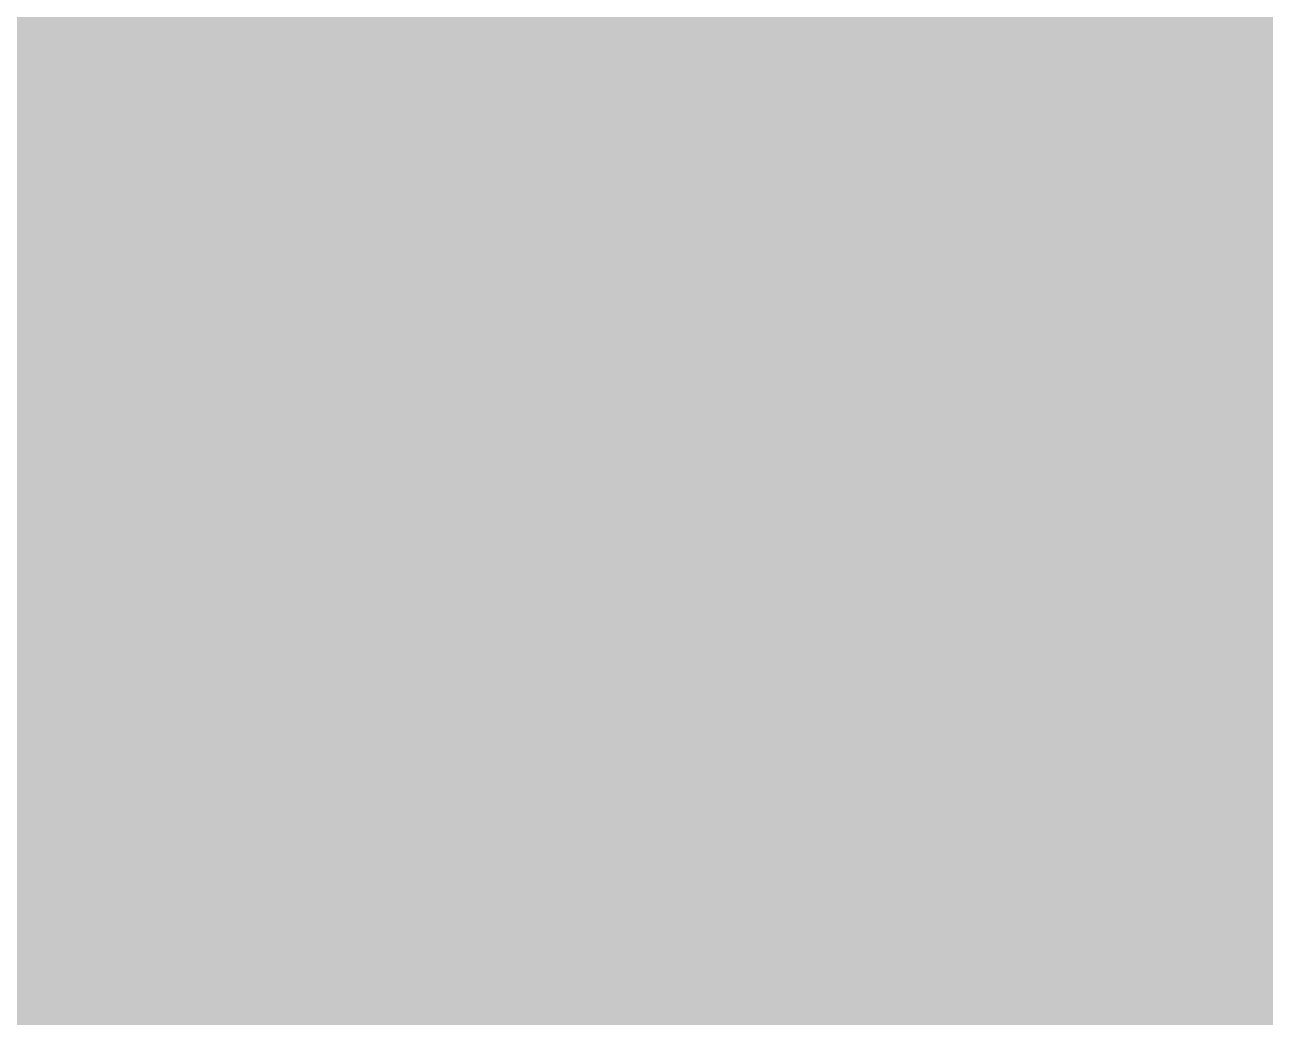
# Model space of a CAD drawing. Header units: metres. Extents: x -1160 to -900, y 3 to 561.
# Drawn here: x -1139.9595 to -1139.8419, y 511.11 to 511.2041 of the extents above; entities that cross this region are included whole.
import ezdxf

# ---------------------------------------------------------------- set-up
doc = ezdxf.new("R2010")
doc.units = ezdxf.units.M
doc.layers.add('A-DETL-GENF', color=7, linetype='Continuous', lineweight=9)

msp = doc.modelspace()

# ---------------------------------------------------------------- hatches: boundary and pattern name
at = {"layer": 'A-DETL-GENF', "true_color": 0xc0c0c0, "transparency": 33554524}
h = msp.add_hatch(color=9, dxfattribs=at)
h.paths.add_polyline_path([(-1111.77557, 509.88416), (-1105.85484, 543.86617), (-1106.01442, 543.86177), (-1106.14883, 543.84542), (-1106.27968, 543.81736), (-1106.41283, 543.77552), (-1106.53644, 543.72395), (-1106.65676, 543.66032), (-1106.77049, 543.58616), (-1106.87412, 543.50457), (-1106.96995, 543.41433), (-1107.0654, 543.30536), (-1107.14151, 543.20117), (-1107.21423, 543.07894), (-1107.27189, 542.95824), (-1107.3195, 542.82931), (-1107.35278, 542.70705), (-1108.00564, 538.95256), (-1108.01623, 538.86952), (-1108.01911, 538.74062), (-1108.01081, 538.62772), (-1107.99431, 538.5258), (-1107.96397, 538.41035), (-1107.92637, 538.30726), (-1107.87955, 538.20804), (-1107.83139, 538.11747), (-1107.76487, 537.94776), (-1107.71468, 537.79219), (-1107.67366, 537.63259), (-1107.64229, 537.47018), (-1107.62106, 537.30867), (-1107.60975, 537.15538), (-1107.60713, 537.00059), (-1107.61375, 536.8468), (-1108.52379, 531.63575), (-1108.55388, 531.50451), (-1108.59595, 531.35982), (-1108.65266, 531.20336), (-1108.72085, 531.04828), (-1108.79314, 530.9085), (-1108.87506, 530.77182), (-1108.95855, 530.64949), (-1109.06767, 530.51133), (-1109.29297, 530.26252), (-1109.33378, 530.2173), (-1109.41013, 530.11848), (-1109.47766, 530.01276), (-1109.53267, 529.90781), (-1109.57953, 529.79591), (-1109.61656, 529.68027), (-1109.6441, 529.56054), (-1112.77845, 511.49203), (-1112.78985, 511.38623), (-1112.79395, 511.27853), (-1112.78438, 511.12684), (-1112.76331, 510.99305), (-1112.73071, 510.86367), (-1112.68772, 510.74047), (-1112.63295, 510.61956), (-1112.5684, 510.50535), (-1112.49525, 510.39893), (-1112.40996, 510.29605), (-1112.31695, 510.20239), (-1112.21626, 510.11763), (-1112.12475, 510.05194), (-1112.01344, 509.98588), (-1111.8988, 509.93058), (-1111.80402, 509.89488)])
h.paths.add_polyline_path([(-1141.23724, 509.90197), (-1141.08182, 509.90731), (-1140.94782, 509.92506), (-1140.83215, 509.95044), (-1140.69324, 509.99608), (-1140.56853, 510.05096), (-1140.45239, 510.11574), (-1140.34206, 510.19175), (-1140.23702, 510.28018), (-1140.14317, 510.3758), (-1140.05823, 510.48064), (-1139.98741, 510.58634), (-1139.92096, 510.71017), (-1139.86919, 510.83356), (-1139.8251, 510.97395), (-1139.80093, 511.08731), (-1139.75872, 511.32715), (-1139.15558, 514.8093), (-1139.14756, 514.91475), (-1139.14689, 515.00321), (-1139.15199, 515.09334), (-1139.16291, 515.18403), (-1139.18324, 515.2906), (-1139.21184, 515.39581), (-1139.24164, 515.48208), (-1139.27532, 515.56225), (-1139.32742, 515.6692), (-1139.37923, 515.78023), (-1139.42292, 515.88641), (-1139.45679, 515.97954), (-1139.48226, 516.05832), (-1139.51202, 516.16341), (-1139.53326, 516.25182), (-1139.55327, 516.35124), (-1139.56891, 516.44813), (-1139.58051, 516.54203), (-1139.59046, 516.66655), (-1139.59386, 516.75367), (-1139.59433, 516.83413), (-1139.5903, 516.95864), (-1139.57988, 517.08277), (-1139.57155, 517.15178), (-1139.55226, 517.27248), (-1139.17352, 519.44285), (-1138.6974, 522.1605), (-1138.66794, 522.28137), (-1138.63337, 522.39881), (-1138.60252, 522.48886), (-1138.57557, 522.55983), (-1138.53982, 522.6453), (-1138.48726, 522.7576), (-1138.42849, 522.86874), (-1138.38328, 522.94612), (-1138.32806, 523.03323), (-1138.27994, 523.10322), (-1138.22331, 523.17973), (-1138.15997, 523.25875), (-1138.09639, 523.33199), (-1138.0316, 523.40122), (-1137.96275, 523.46955), (-1137.86151, 523.57001), (-1137.81036, 523.62743), (-1137.76167, 523.68922), (-1137.71369, 523.75706), (-1137.6661, 523.83453), (-1137.62338, 523.91491), (-1137.58583, 523.99773), (-1137.5556, 524.07729), (-1137.52699, 524.16928), (-1137.50284, 524.27347), (-1137.46528, 524.48637), (-1136.07898, 532.44049), (-1134.45538, 541.76964), (-1134.36988, 542.35435), (-1134.36778, 542.49205), (-1134.37972, 542.6339), (-1134.40351, 542.76548), (-1134.43844, 542.89127), (-1134.48608, 543.01618), (-1134.54667, 543.13851), (-1134.61722, 543.25249), (-1134.69828, 543.35946), (-1134.7855, 543.45502), (-1134.88873, 543.54824), (-1134.99604, 543.62812), (-1135.10904, 543.69691), (-1135.22996, 543.75573), (-1135.35521, 543.80269), (-1135.46108, 543.83329), (-1141.37045, 509.91177), (-1141.23993, 509.90217)])
h.paths.add_polyline_path([(-1141.36084, 509.95773), (-1141.36085, 509.95773), (-1141.3507, 510.0037)])
h.paths.add_polyline_path([(-1141.36095, 509.95773), (-1141.36096, 509.95773), (-1141.35092, 510.0037)])
h.paths.add_polyline_path([(-1141.36087, 509.95773), (-1141.36088, 509.95773), (-1141.35076, 510.0037)])
h.paths.add_polyline_path([(-1139.20157, 515.36205), (-1139.20157, 515.36205), (-1139.20286, 515.36608)])
h.paths.add_polyline_path([(-1139.64906, 516.71502), (-1139.64906, 516.71502), (-1139.64586, 516.73341)])
h.paths.add_polyline_path([(-1139.63711, 516.78367), (-1139.63712, 516.78367), (-1139.63555, 516.79265)])
h.paths.add_polyline_path([(-1139.63709, 516.78367), (-1139.6371, 516.78367), (-1139.63553, 516.79265)])
h.paths.add_polyline_path([(-1139.64019, 516.76587), (-1139.6402, 516.76587), (-1139.63709, 516.78367)])
h.paths.add_polyline_path([(-1139.61702, 516.8989), (-1139.61703, 516.8989), (-1139.61215, 516.92686)])
h.paths.add_polyline_path([(-1139.61178, 516.92872), (-1139.61178, 516.92872), (-1139.60678, 516.95736)])
h.paths.add_polyline_path([(-1139.61179, 516.92872), (-1139.6118, 516.92872), (-1139.6068, 516.95736)])
h.paths.add_polyline_path([(-1139.6118, 516.92872), (-1139.61181, 516.92872), (-1139.60681, 516.95736)])
h.paths.add_polyline_path([(-1139.61182, 516.92872), (-1139.61183, 516.92872), (-1139.60683, 516.95736)])
h.paths.add_polyline_path([(-1138.39512, 522.92757), (-1138.39513, 522.92757), (-1138.39351, 522.93193)])
h.paths.add_polyline_path([(-1137.47379, 524.43764), (-1137.4738, 524.43764), (-1137.47011, 524.45881)])
h.paths.add_polyline_path([(-1137.46961, 524.46166), (-1137.46961, 524.46166), (-1137.46578, 524.48364)])
h.paths.add_polyline_path([(-1137.46147, 524.50832), (-1137.46148, 524.50832), (-1137.46103, 524.51084)])
h.paths.add_polyline_path([(-1137.46528, 524.48648), (-1137.46528, 524.48648), (-1137.46147, 524.50832)])
h.paths.add_polyline_path([(-1137.45103, 524.56822), (-1137.45104, 524.56822), (-1137.44859, 524.58224)])
h.paths.add_polyline_path([(-1137.44809, 524.58508), (-1137.44809, 524.58509), (-1137.44424, 524.60722)])
h.paths.add_polyline_path([(-1137.44809, 524.58509), (-1137.44809, 524.58509), (-1137.44424, 524.60722)])
h.paths.add_polyline_path([(-1137.44174, 524.62151), (-1137.44175, 524.62151), (-1137.43969, 524.63333)])
h.paths.add_polyline_path([(-1137.43918, 524.63623), (-1137.43918, 524.63623), (-1137.43505, 524.65996)])
h.paths.add_polyline_path([(-1137.43453, 524.6629), (-1137.43453, 524.6629), (-1137.43059, 524.68554)])
h.paths.add_polyline_path([(-1137.42899, 524.69471), (-1137.42899, 524.69471), (-1137.42651, 524.70893)])
h.paths.add_polyline_path([(-1137.4188, 524.75312), (-1137.41881, 524.75312), (-1137.41836, 524.75567)])
h.paths.add_polyline_path([(-1137.42216, 524.73385), (-1137.42216, 524.73386), (-1137.41978, 524.74753)])
h.paths.add_polyline_path([(-1137.41832, 524.75587), (-1137.41832, 524.75588), (-1137.41592, 524.76968)])
h.paths.add_polyline_path([(-1135.46108, 543.82463), (-1135.46108, 543.82463), (-1135.46108, 543.83037)])
h.paths.add_polyline_path([(-1135.46107, 543.81888), (-1135.46108, 543.81888), (-1135.46108, 543.82463)])
h.paths.add_polyline_path([(-1135.46236, 543.82463), (-1135.46236, 543.82463), (-1135.46151, 543.83037)])
h.paths.add_polyline_path([(-1135.46124, 543.83037), (-1135.46126, 543.83037), (-1135.46108, 543.83329)])
h.paths.add_polyline_path([(-1135.46155, 543.82463), (-1135.46156, 543.82463), (-1135.46124, 543.83037)])
h.paths.add_polyline_path([(-1135.4616, 543.82463), (-1135.46161, 543.82463), (-1135.46126, 543.83037)])

doc.saveas('drawing.dxf')
